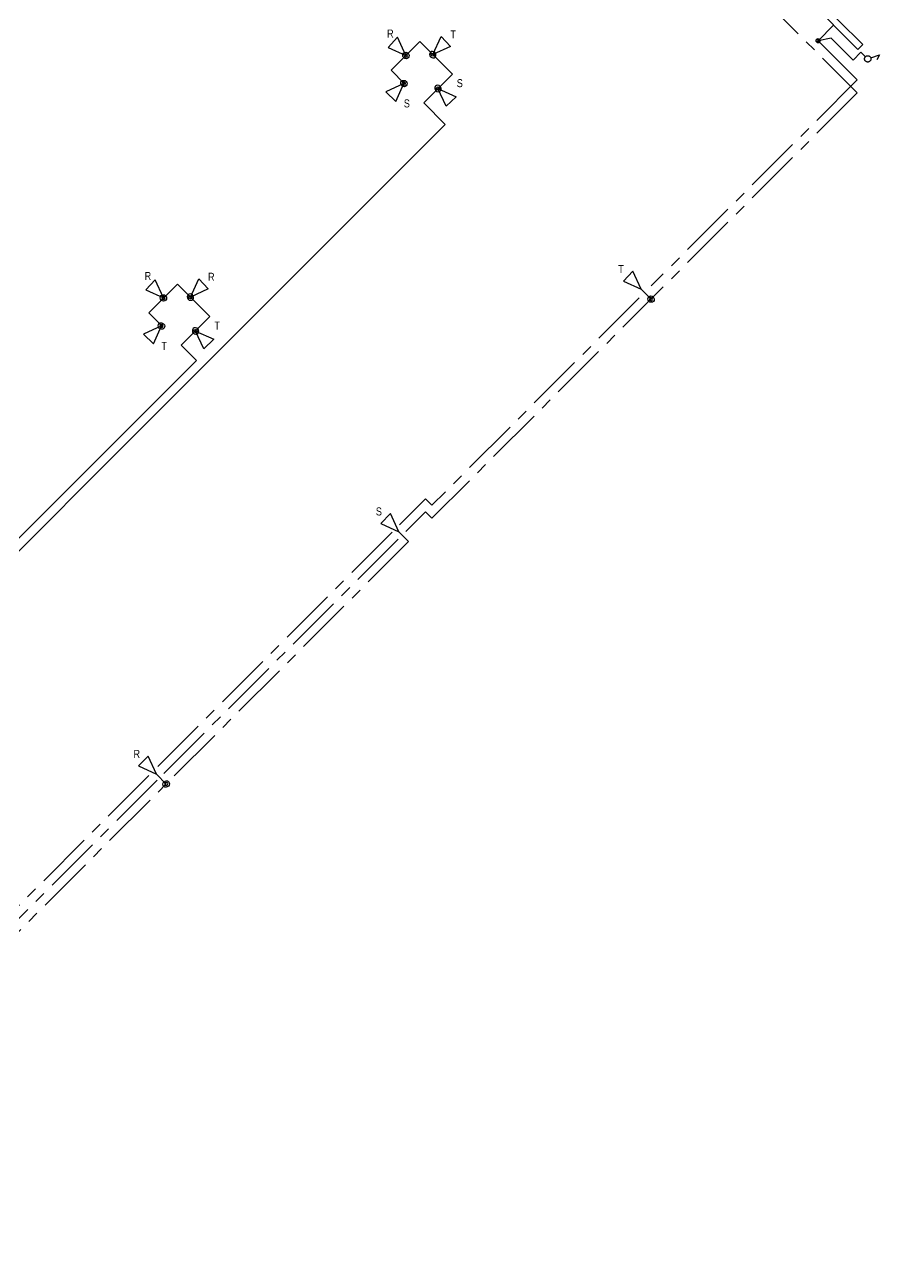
# Model space of a CAD drawing. Extents: x 22.1 to 81.3, y 12 to 66.9.
# Drawn here: x 58.81 to 77.51, y 11.95 to 38.92 of the extents above; entities that cross this region are included whole.
import ezdxf

# ---------------------------------------------------------------- set-up
doc = ezdxf.new("R2010")
doc.units = 0
doc.header["$MEASUREMENT"] = 0
for name, pattern in [('Center', [2, 1.25, -0.25, 0.25, -0.25]), ('Dashed', [0.75, 0.5, -0.25]), ('Default', [0]), ('Solid', [0])]:
    doc.linetypes.add(name, pattern=pattern)
doc.layers.add('IE003', color=7, linetype='Continuous')
doc.layers.add('Illumination', color=30, linetype='Solid', lineweight=30)
doc.styles.add('Roman Simplex', font='ARIALN.TTF', dxfattribs={"height": 1.5})

# ---------------------------------------------------------------- blocks, each defined once
blk = doc.blocks.new('Bola')
at = {"layer": 'IE003', "color": 7, "linetype": 'Default', "const_width": 0.2}
blk.add_lwpolyline([(-0.1, 0, 1), (0.1, 0, 1)], format="xyb", close=True, dxfattribs=at)
at = {"layer": 'IE003', "color": 7, "linetype": 'Default'}
blk.add_circle((0, 0), 0.2, dxfattribs=at)

msp = doc.modelspace()

# ---------------------------------------------------------------- linework, layer by layer
at = {"layer": 'Illumination', "linetype": 'Center'}
for points in [[(74.737, 39.484), (74.853, 39.6), (77.028, 37.424), (67.725, 28.121), (67.584, 28.263), (67.153, 27.832)], [(76.171, 38.564), (77.028, 37.707), (72.521, 33.2)], [(72.26, 32.939), (67.725, 28.404), (67.584, 28.546), (67.012, 27.973)], [(66.998, 27.825), (67.214, 27.61), (51.556, 11.952), (46.89, 16.618), (47.032, 16.76), (46.731, 17.06)], [(66.852, 27.814), (61.723, 22.685)], [(66.985, 27.663), (61.834, 22.513)], [(61.528, 22.489), (56.407, 17.369)], [(61.711, 22.389), (56.537, 17.216)]]:
    msp.add_lwpolyline(points, dxfattribs=at)
at = {"layer": 'Illumination'}
msp.add_lwpolyline([(76.089, 39.54), (76.089, 39.54), (77.149, 38.48), (77.149, 38.48), (77.043, 38.373), (75.983, 39.434)], close=True, dxfattribs=at)
for points in [[(77.208, 38.215), (77.105, 38.313), (76.937, 38.141), (76.457, 38.62), (76.171, 38.564), (76.511, 38.905)], [(40.637, 32.939), (40.941, 33.242), (41.529, 32.654), (40.795, 31.92), (40.207, 32.509), (40.006, 32.308), (38.236, 34.078), (37.881, 33.02), (45.933, 24.967), (46.216, 25.25), (51.374, 20.092), (68.016, 36.734), (67.544, 37.206), (68.17, 37.833), (67.457, 38.546), (66.831, 37.919), (67.126, 37.624)], [(61.823, 32.321), (61.528, 32.616), (62.154, 33.242), (62.867, 32.529), (62.241, 31.903), (62.572, 31.572), (51.374, 20.375), (46.216, 25.533), (45.933, 25.25), (37.952, 33.231)], [(72.301, 33.128), (72.517, 32.913)], [(61.695, 22.522), (61.91, 22.306)]]:
    msp.add_lwpolyline(points, dxfattribs=at)
at = {"layer": 'Illumination', "linetype": 'Center'}
for points in [[(67.154, 38.242), (66.972, 38.639), (66.765, 38.42)], [(67.742, 38.26), (67.924, 38.657), (68.131, 38.438)], [(67.111, 37.628), (66.714, 37.447), (66.933, 37.239)], [(67.856, 37.519), (68.253, 37.337), (68.034, 37.13)], [(72.301, 33.128), (72.12, 33.525), (71.913, 33.306)], [(61.85, 32.939), (61.669, 33.335), (61.462, 33.117)], [(62.439, 32.957), (62.621, 33.353), (62.828, 33.135)], [(61.807, 32.325), (61.411, 32.144), (61.629, 31.936)], [(62.553, 32.215), (62.949, 32.034), (62.731, 31.827)], [(66.998, 27.825), (66.817, 28.222), (66.609, 28.003)], [(61.695, 22.522), (61.514, 22.918), (61.306, 22.7)]]:
    msp.add_lwpolyline(points, close=True, dxfattribs=at)
at = {"layer": 'Illumination', "linetype": 'Dashed'}
msp.add_lwpolyline([(77.324, 38.19), (77.512, 38.253), (77.456, 38.146)], dxfattribs=at)
msp.add_circle((77.258, 38.168), 0.0691, dxfattribs=at)

# ---------------------------------------------------------------- block references
at = {"layer": 'Illumination', "linetype": 'Dashed', "xscale": -0.2154321579868537, "yscale": -0.2332014799386481, "zscale": 0.2154321579868543}
msp.add_blockref('Bola', (76.171, 38.564), dxfattribs=at)
at = {"layer": 'Illumination', "linetype": 'Dashed', "yscale": -0.3643773124041374}
for p, xscale, zscale, rotation in [((67.154, 38.242), -0.3366127468544592, 0.3366127468544598, 225.0000000000002), ((67.742, 38.26), 0.3366127468544592, 0.3366127468544592, 45.00000000000022), ((67.111, 37.628), -0.3366127468544592, 0.3366127468544598, 45.00000000000025), ((67.856, 37.519), 0.3366127468544592, 0.3366127468544592, 45.00000000000022), ((61.85, 32.939), -0.3366127468544592, 0.3366127468544598, 225.0000000000002), ((62.439, 32.957), 0.3366127468544592, 0.3366127468544592, 45.00000000000022), ((72.517, 32.913), -0.3366127468544592, 0.3366127468544598, 45.00000000000025), ((61.807, 32.325), -0.3366127468544592, 0.3366127468544598, 45.00000000000025), ((62.553, 32.215), 0.3366127468544592, 0.3366127468544592, 45.00000000000022), ((61.91, 22.306), -0.3366127468544592, 0.3366127468544598, 314.9999999999998)]:
    msp.add_blockref('Bola', p, dxfattribs=dict(at, xscale=xscale, zscale=zscale, rotation=rotation))

# ---------------------------------------------------------------- texts
at = {"layer": 'Illumination', "style": 'Roman Simplex'}
for s, p in [('R', (66.741, 38.634)), ('T', (68.128, 38.616)), ('S', (68.266, 37.549)), ('S', (67.108, 37.106)), ('R', (61.437, 33.331)), ('R', (62.824, 33.313)), ('T', (62.963, 32.246)), ('T', (61.804, 31.803))]:
    msp.add_text(s, height=0.175, rotation=360, dxfattribs=at).set_placement(p)
for s, p in [('T', (71.8, 33.485)), ('S', (66.496, 28.181)), ('R', (61.193, 22.878))]:
    msp.add_text(s, height=0.175, dxfattribs=at).set_placement(p)

doc.saveas('drawing.dxf')
